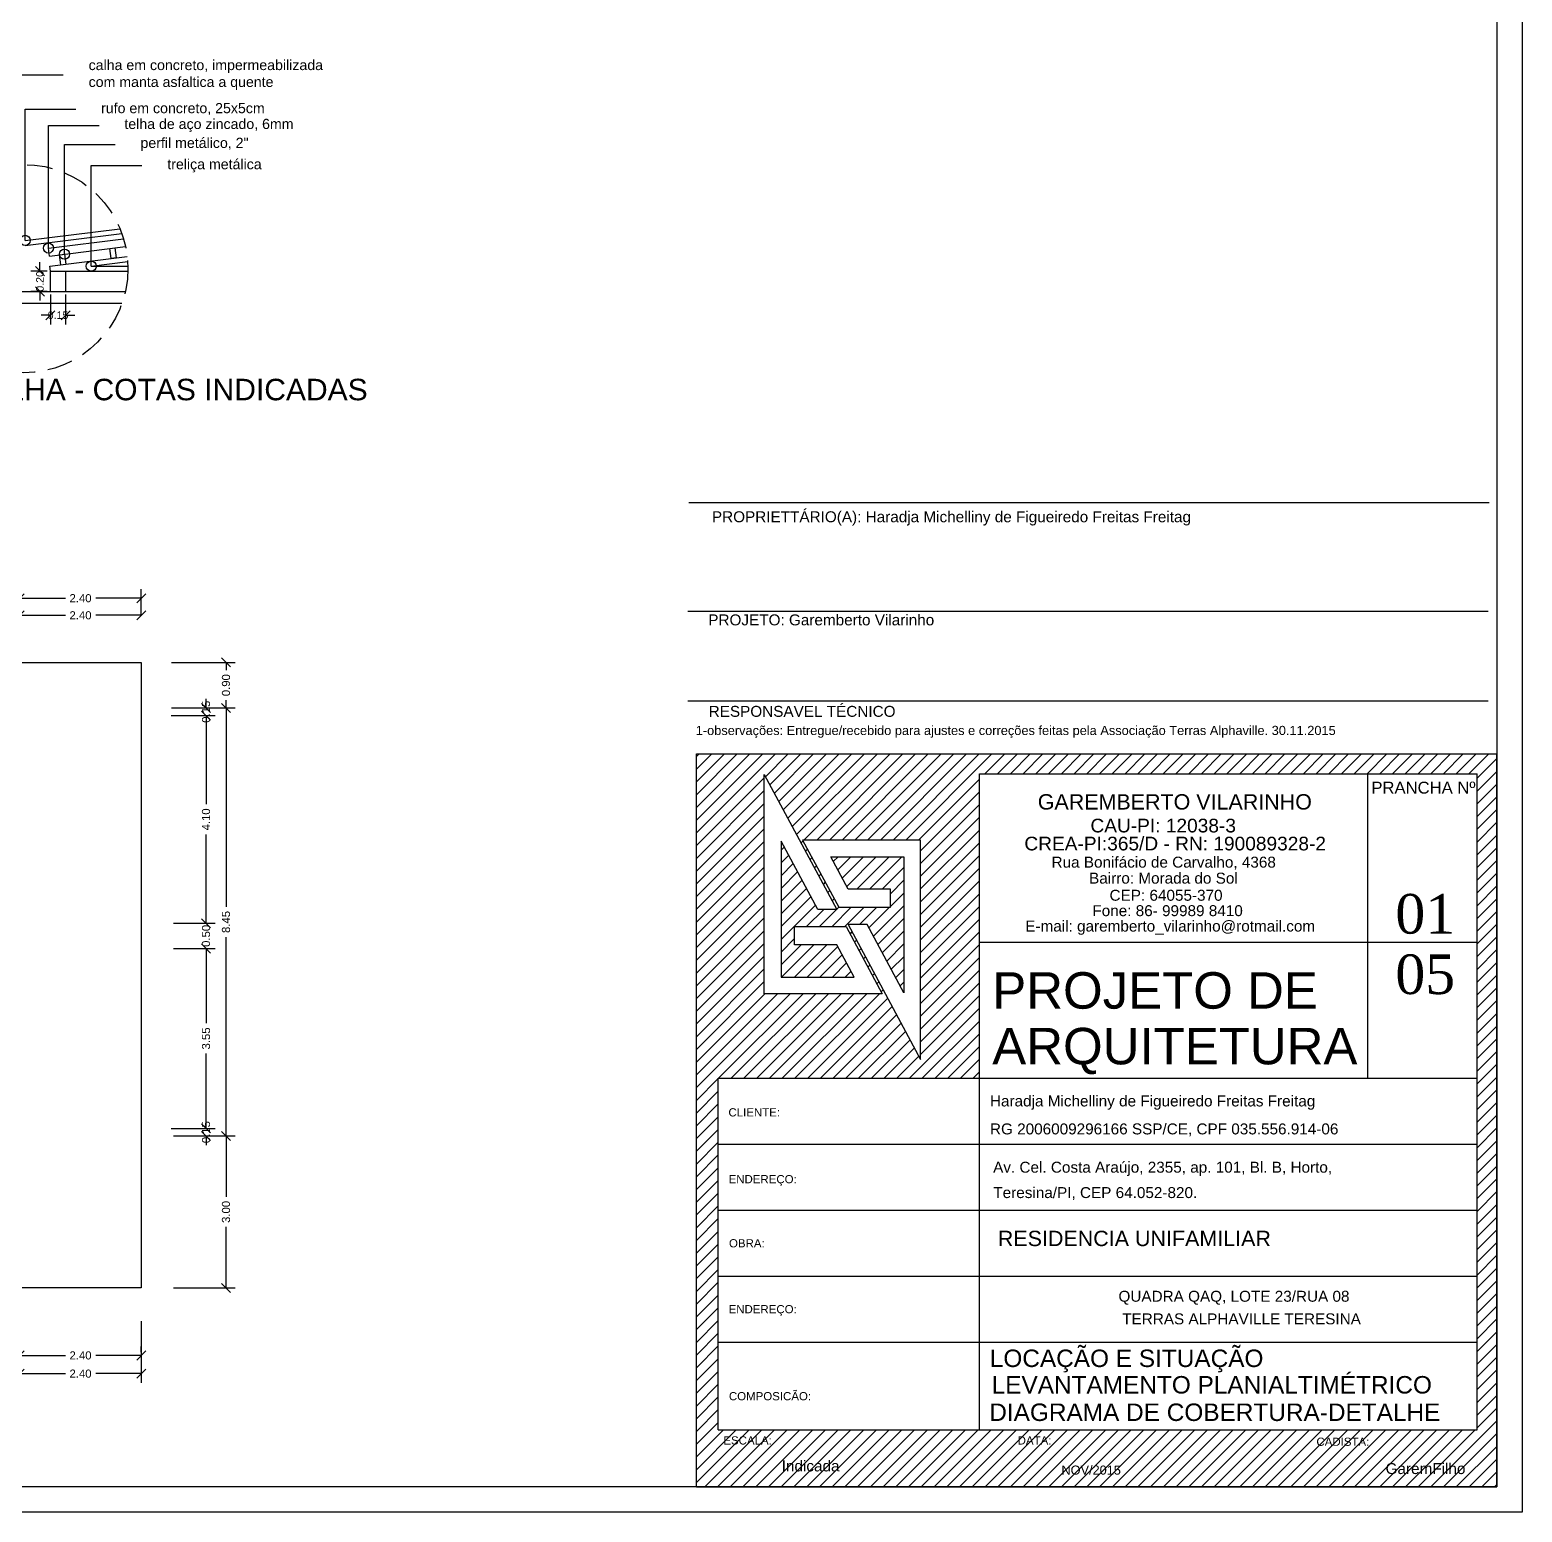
# Model space of a CAD drawing. Header units: millimetres. Extents: x 2182 to 2335, y 1488 to 1614.
# Drawn here: x 2250.69 to 2280.14, y 1552.14 to 1581.41 of the extents above; entities that cross this region are included whole.
import ezdxf
from ezdxf import colors
from ezdxf.entities.mleader import LeaderData, LeaderLine
from ezdxf.math import Vec2, Vec3

# ---------------------------------------------------------------- set-up
doc = ezdxf.new("R2010")
doc.units = ezdxf.units.MM
doc.linetypes.add('DASHED', pattern=[0.75, 0.5, -0.25])
for name, color, linetype in [('14-PRANCHA', 7, 'Continuous'), ('contraventamentos', 7, 'Continuous'), ('default', 7, 'Continuous'), ('FACHADA', 7, 'Continuous'), ('TEXTOS', 7, 'Continuous')]:
    doc.layers.add(name, color=color, linetype=linetype)
doc.styles.add('Anotativo', font='arial.ttf')
doc.styles.add('Arial', font='arial.ttf')
doc.styles.get("Standard").update_dxf_attribs({"font": 'arial.ttf'})
doc.styles.add('Swis721 Lt BT', font='swissl.ttf')
doc.styles.add('Times New Roman', font='times.ttf')
doc.dimstyles.new('1.100', dxfattribs={"dimtxt": 0.16, "dimasz": 0.18, "dimexe": 0.18, "dimexo": 0.0625, "dimgap": 0.09, "dimtad": 0, "dimzin": 0, "dimdsep": 46, "dimtxsty": 'Anotativo', "dimblk": 'ARCHTICK', "dimcen": 0.09, "dimclrd": 1, "dimclre": 7, "dimadec": 0, "dimazin": 0, "dimtfac": 1, "dimtix": 1, "dimtofl": 0, "dimtmove": 0, "dimatfit": 3, "dimfxl": 1, "dimtolj": 1, "dimtzin": 0, "dimarcsym": 0})
doc.dimstyles.new('1.50', dxfattribs={"dimtxt": 0.15, "dimasz": 0.18, "dimexe": 0.18, "dimexo": 0.0625, "dimgap": 0.09, "dimtad": 0, "dimlfac": 0.5, "dimzin": 0, "dimdsep": 46, "dimtxsty": 'Anotativo', "dimblk": 'ARCHTICK', "dimcen": 0.09, "dimclrd": 1, "dimclre": 7, "dimadec": 0, "dimazin": 0, "dimtfac": 1, "dimtix": 1, "dimtofl": 0, "dimtmove": 0, "dimatfit": 3, "dimfxl": 1, "dimtolj": 1, "dimtzin": 0, "dimarcsym": 0})

# ---------------------------------------------------------------- blocks, each defined once
blk = doc.blocks.new('_ArchTick')
at = {"layer": 'contraventamentos'}
blk.add_line((-0.5, -0.5), (0.5, 0.5), dxfattribs=at)
blk = doc.blocks.new('*D556')
at = {"color": 7, "linetype": 'Continuous', "lineweight": -2, "transparency": 16777216}
for p, q in [((2251.029, 1576.642), (2250.705, 1576.642)), ((2251.029, 1576.242), (2250.705, 1576.242))]:
    blk.add_line(p, q, dxfattribs=at)
at = {"color": 1, "linetype": 'Continuous', "lineweight": -2, "transparency": 16777216}
for p, q in [((2250.885, 1576.642), (2250.885, 1576.822)), ((2250.885, 1576.242), (2250.885, 1576.062))]:
    blk.add_line(p, q, dxfattribs=at)
at = {"layer": 'Defpoints', "color": 0, "linetype": 'Continuous', "transparency": 16777216}
for p in [(2250.885, 1576.642), (2251.092, 1576.642), (2251.092, 1576.242)]:
    blk.add_point(p, dxfattribs=at)
at = {"color": 1, "linetype": 'Continuous', "lineweight": -2, "transparency": 16777216, "xscale": 0.18, "yscale": 0.18, "zscale": 0.18}
for p, rotation in [((2250.885, 1576.642), 270), ((2250.885, 1576.242), 90)]:
    blk.add_blockref('_ArchTick', p, dxfattribs=dict(at, rotation=rotation))
at = {"color": 0, "linetype": 'Continuous', "transparency": 16777216, "insert": (2250.885, 1576.442), "char_height": 0.15, "attachment_point": 5, "rotation": 90, "style": 'Anotativo'}
blk.add_mtext('\\A1;0.20', dxfattribs=at)
blk = doc.blocks.new('*D557')
at = {"color": 7, "linetype": 'Continuous', "lineweight": -2, "transparency": 16777216}
for p, q in [((2251.092, 1576.18), (2251.092, 1575.593)), ((2251.392, 1576.18), (2251.392, 1575.593))]:
    blk.add_line(p, q, dxfattribs=at)
at = {"color": 1, "linetype": 'Continuous', "lineweight": -2, "transparency": 16777216}
for p, q in [((2251.092, 1575.773), (2250.912, 1575.773)), ((2251.392, 1575.773), (2251.572, 1575.773))]:
    blk.add_line(p, q, dxfattribs=at)
at = {"layer": 'Defpoints', "color": 0, "linetype": 'Continuous', "transparency": 16777216}
for p in [(2251.092, 1576.242), (2251.392, 1576.242), (2251.392, 1575.773)]:
    blk.add_point(p, dxfattribs=at)
at = {"color": 1, "linetype": 'Continuous', "lineweight": -2, "transparency": 16777216, "xscale": 0.18, "yscale": 0.18, "zscale": 0.18}
blk.add_blockref('_ArchTick', (2251.092, 1575.773), dxfattribs=at)
at = {"color": 1, "linetype": 'Continuous', "lineweight": -2, "transparency": 16777216, "xscale": 0.18, "yscale": 0.18, "zscale": 0.18, "rotation": 180}
blk.add_blockref('_ArchTick', (2251.392, 1575.773), dxfattribs=at)
at = {"color": 0, "linetype": 'Continuous', "transparency": 16777216, "insert": (2251.242, 1575.773), "char_height": 0.15, "attachment_point": 5, "style": 'Anotativo'}
blk.add_mtext('\\A1;0.15', dxfattribs=at)
blk = doc.blocks.new('_Origin')
at = {"color": 0, "linetype": 'ByBlock', "lineweight": -2}
blk.add_line((0, 0), (-1, 0), dxfattribs=at)
blk.add_circle((0, 0), 0.5, dxfattribs=at)
blk = doc.blocks.new('*D583')
at = {"color": 7, "linetype": 'Continuous', "lineweight": -2, "transparency": 16777216}
for p, q in [((2250.486, 1569.911), (2250.486, 1570.365)), ((2252.886, 1569.843), (2252.886, 1570.365))]:
    blk.add_line(p, q, dxfattribs=at)
at = {"color": 1, "linetype": 'Continuous', "lineweight": -2, "transparency": 16777216}
for p, q in [((2250.486, 1570.185), (2251.387, 1570.185)), ((2252.886, 1570.185), (2251.985, 1570.185))]:
    blk.add_line(p, q, dxfattribs=at)
at = {"layer": 'Defpoints', "color": 0, "linetype": 'Continuous', "transparency": 16777216}
for p in [(2252.886, 1570.185), (2250.486, 1569.848), (2252.886, 1569.78)]:
    blk.add_point(p, dxfattribs=at)
at = {"color": 1, "linetype": 'Continuous', "lineweight": -2, "transparency": 16777216, "xscale": 0.18, "yscale": 0.18, "zscale": 0.18, "rotation": 180}
blk.add_blockref('_ArchTick', (2250.486, 1570.185), dxfattribs=at)
at = {"color": 1, "linetype": 'Continuous', "lineweight": -2, "transparency": 16777216, "xscale": 0.18, "yscale": 0.18, "zscale": 0.18}
blk.add_blockref('_ArchTick', (2252.886, 1570.185), dxfattribs=at)
at = {"color": 0, "linetype": 'Continuous', "transparency": 16777216, "insert": (2251.686, 1570.185), "char_height": 0.16, "attachment_point": 5, "style": 'Anotativo'}
blk.add_mtext('\\A1;2.40', dxfattribs=at)
blk = doc.blocks.new('*D586')
at = {"color": 7, "linetype": 'Continuous', "lineweight": -2, "transparency": 16777216}
for p, q in [((2250.486, 1569.911), (2250.486, 1570.028)), ((2252.886, 1569.911), (2252.886, 1570.028))]:
    blk.add_line(p, q, dxfattribs=at)
at = {"color": 1, "linetype": 'Continuous', "lineweight": -2, "transparency": 16777216}
for p, q in [((2250.486, 1569.848), (2251.387, 1569.848)), ((2252.886, 1569.848), (2251.985, 1569.848))]:
    blk.add_line(p, q, dxfattribs=at)
at = {"layer": 'Defpoints', "color": 0, "linetype": 'Continuous', "transparency": 16777216}
for p in [(2250.486, 1569.848), (2252.886, 1569.848), (2252.886, 1569.848)]:
    blk.add_point(p, dxfattribs=at)
at = {"color": 1, "linetype": 'Continuous', "lineweight": -2, "transparency": 16777216, "xscale": 0.18, "yscale": 0.18, "zscale": 0.18, "rotation": 180}
blk.add_blockref('_ArchTick', (2250.486, 1569.848), dxfattribs=at)
at = {"color": 1, "linetype": 'Continuous', "lineweight": -2, "transparency": 16777216, "xscale": 0.18, "yscale": 0.18, "zscale": 0.18}
blk.add_blockref('_ArchTick', (2252.886, 1569.848), dxfattribs=at)
at = {"color": 0, "linetype": 'Continuous', "transparency": 16777216, "insert": (2251.686, 1569.848), "char_height": 0.16, "attachment_point": 5, "style": 'Anotativo'}
blk.add_mtext('\\A1;2.40', dxfattribs=at)
blk = doc.blocks.new('*D587')
at = {"color": 1, "linetype": 'Continuous', "lineweight": -2, "transparency": 16777216}
for p, q in [((2254.164, 1568.019), (2254.164, 1568.199)), ((2254.164, 1567.869), (2254.164, 1567.689))]:
    blk.add_line(p, q, dxfattribs=at)
at = {"color": 7, "linetype": 'Continuous', "lineweight": -2, "transparency": 16777216}
for p, q in [((2253.476, 1567.869), (2254.344, 1567.869)), ((2253.626, 1568.019), (2254.344, 1568.019))]:
    blk.add_line(p, q, dxfattribs=at)
at = {"layer": 'Defpoints', "color": 0, "linetype": 'Continuous', "transparency": 16777216}
for p in [(2253.413, 1567.869), (2253.563, 1568.019), (2254.164, 1567.869)]:
    blk.add_point(p, dxfattribs=at)
at = {"color": 1, "linetype": 'Continuous', "lineweight": -2, "transparency": 16777216, "xscale": 0.18, "yscale": 0.18, "zscale": 0.18}
for p, rotation in [((2254.164, 1568.019), 270), ((2254.164, 1567.869), 90)]:
    blk.add_blockref('_ArchTick', p, dxfattribs=dict(at, rotation=rotation))
at = {"color": 0, "linetype": 'Continuous', "transparency": 16777216, "insert": (2254.164, 1567.944), "char_height": 0.16, "attachment_point": 5, "rotation": 90, "style": 'Anotativo'}
blk.add_mtext('\\A1;0.15', dxfattribs=at)
blk = doc.blocks.new('*D588')
at = {"color": 7, "linetype": 'Continuous', "lineweight": -2, "transparency": 16777216}
for p, q in [((2253.476, 1567.869), (2254.344, 1567.869)), ((2253.524, 1563.769), (2254.344, 1563.769))]:
    blk.add_line(p, q, dxfattribs=at)
at = {"color": 1, "linetype": 'Continuous', "lineweight": -2, "transparency": 16777216}
for p, q in [((2254.164, 1567.869), (2254.164, 1566.12)), ((2254.164, 1563.769), (2254.164, 1565.518))]:
    blk.add_line(p, q, dxfattribs=at)
at = {"layer": 'Defpoints', "color": 0, "linetype": 'Continuous', "transparency": 16777216}
for p in [(2253.413, 1567.869), (2253.461, 1563.769), (2254.164, 1563.769)]:
    blk.add_point(p, dxfattribs=at)
at = {"color": 1, "linetype": 'Continuous', "lineweight": -2, "transparency": 16777216, "xscale": 0.18, "yscale": 0.18, "zscale": 0.18}
for p, rotation in [((2254.164, 1567.869), 90), ((2254.164, 1563.769), 270)]:
    blk.add_blockref('_ArchTick', p, dxfattribs=dict(at, rotation=rotation))
at = {"color": 0, "linetype": 'Continuous', "transparency": 16777216, "insert": (2254.164, 1565.819), "char_height": 0.16, "attachment_point": 5, "rotation": 90, "style": 'Anotativo'}
blk.add_mtext('\\A1;4.10', dxfattribs=at)
blk = doc.blocks.new('*D589')
at = {"color": 1, "linetype": 'Continuous', "lineweight": -2, "transparency": 16777216}
for p, q in [((2254.164, 1563.769), (2254.164, 1563.949)), ((2254.164, 1563.269), (2254.164, 1563.089))]:
    blk.add_line(p, q, dxfattribs=at)
at = {"color": 7, "linetype": 'Continuous', "lineweight": -2, "transparency": 16777216}
for p, q in [((2253.524, 1563.769), (2254.344, 1563.769)), ((2253.524, 1563.269), (2254.344, 1563.269))]:
    blk.add_line(p, q, dxfattribs=at)
at = {"layer": 'Defpoints', "color": 0, "linetype": 'Continuous', "transparency": 16777216}
for p in [(2253.461, 1563.769), (2253.461, 1563.269), (2254.164, 1563.269)]:
    blk.add_point(p, dxfattribs=at)
at = {"color": 1, "linetype": 'Continuous', "lineweight": -2, "transparency": 16777216, "xscale": 0.18, "yscale": 0.18, "zscale": 0.18}
for p, rotation in [((2254.164, 1563.769), 270), ((2254.164, 1563.269), 90)]:
    blk.add_blockref('_ArchTick', p, dxfattribs=dict(at, rotation=rotation))
at = {"color": 0, "linetype": 'Continuous', "transparency": 16777216, "insert": (2254.164, 1563.519), "char_height": 0.16, "attachment_point": 5, "rotation": 90, "style": 'Anotativo'}
blk.add_mtext('\\A1;0.50', dxfattribs=at)
blk = doc.blocks.new('*D590')
at = {"color": 7, "linetype": 'Continuous', "lineweight": -2, "transparency": 16777216}
for p, q in [((2253.524, 1563.269), (2254.344, 1563.269)), ((2253.538, 1559.719), (2254.344, 1559.719))]:
    blk.add_line(p, q, dxfattribs=at)
at = {"color": 1, "linetype": 'Continuous', "lineweight": -2, "transparency": 16777216}
for p, q in [((2254.164, 1563.269), (2254.164, 1561.793)), ((2254.164, 1559.719), (2254.164, 1561.196))]:
    blk.add_line(p, q, dxfattribs=at)
at = {"layer": 'Defpoints', "color": 0, "linetype": 'Continuous', "transparency": 16777216}
for p in [(2253.461, 1563.269), (2253.476, 1559.719), (2254.164, 1559.719)]:
    blk.add_point(p, dxfattribs=at)
at = {"color": 1, "linetype": 'Continuous', "lineweight": -2, "transparency": 16777216, "xscale": 0.18, "yscale": 0.18, "zscale": 0.18}
for p, rotation in [((2254.164, 1563.269), 90), ((2254.164, 1559.719), 270)]:
    blk.add_blockref('_ArchTick', p, dxfattribs=dict(at, rotation=rotation))
at = {"color": 0, "linetype": 'Continuous', "transparency": 16777216, "insert": (2254.164, 1561.494), "char_height": 0.16, "attachment_point": 5, "rotation": 90, "style": 'Anotativo'}
blk.add_mtext('\\A1;3.55', dxfattribs=at)
blk = doc.blocks.new('*D591')
at = {"color": 1, "linetype": 'Continuous', "lineweight": -2, "transparency": 16777216}
for p, q in [((2254.164, 1559.719), (2254.164, 1559.899)), ((2254.164, 1559.569), (2254.164, 1559.389))]:
    blk.add_line(p, q, dxfattribs=at)
at = {"color": 7, "linetype": 'Continuous', "lineweight": -2, "transparency": 16777216}
for p, q in [((2253.476, 1559.719), (2254.344, 1559.719)), ((2253.626, 1559.569), (2254.344, 1559.569))]:
    blk.add_line(p, q, dxfattribs=at)
at = {"layer": 'Defpoints', "color": 0, "linetype": 'Continuous', "transparency": 16777216}
for p in [(2253.413, 1559.719), (2253.563, 1559.569), (2254.164, 1559.569)]:
    blk.add_point(p, dxfattribs=at)
at = {"color": 1, "linetype": 'Continuous', "lineweight": -2, "transparency": 16777216, "xscale": 0.18, "yscale": 0.18, "zscale": 0.18}
for p, rotation in [((2254.164, 1559.719), 270), ((2254.164, 1559.569), 90)]:
    blk.add_blockref('_ArchTick', p, dxfattribs=dict(at, rotation=rotation))
at = {"color": 0, "linetype": 'Continuous', "transparency": 16777216, "insert": (2254.164, 1559.644), "char_height": 0.16, "attachment_point": 5, "rotation": 90, "style": 'Anotativo'}
blk.add_mtext('\\A1;0.15', dxfattribs=at)
blk = doc.blocks.new('*D592')
at = {"color": 7, "linetype": 'Continuous', "lineweight": -2, "transparency": 16777216}
for p, q in [((2253.48, 1568.919), (2254.738, 1568.919)), ((2253.48, 1568.019), (2254.738, 1568.019))]:
    blk.add_line(p, q, dxfattribs=at)
at = {"color": 1, "linetype": 'Continuous', "lineweight": -2, "transparency": 16777216}
for p, q in [((2254.558, 1568.919), (2254.558, 1568.767)), ((2254.558, 1568.019), (2254.558, 1568.172))]:
    blk.add_line(p, q, dxfattribs=at)
at = {"layer": 'Defpoints', "color": 0, "linetype": 'Continuous', "transparency": 16777216}
for p in [(2253.418, 1568.919), (2253.418, 1568.019), (2254.558, 1568.019)]:
    blk.add_point(p, dxfattribs=at)
at = {"color": 1, "linetype": 'Continuous', "lineweight": -2, "transparency": 16777216, "xscale": 0.18, "yscale": 0.18, "zscale": 0.18}
for p, rotation in [((2254.558, 1568.919), 90), ((2254.558, 1568.019), 270)]:
    blk.add_blockref('_ArchTick', p, dxfattribs=dict(at, rotation=rotation))
at = {"color": 0, "linetype": 'Continuous', "transparency": 16777216, "insert": (2254.558, 1568.469), "char_height": 0.16, "attachment_point": 5, "rotation": 90, "style": 'Anotativo'}
blk.add_mtext('\\A1;0.90', dxfattribs=at)
blk = doc.blocks.new('*D593')
at = {"color": 7, "linetype": 'Continuous', "lineweight": -2, "transparency": 16777216}
for p, q in [((2253.48, 1568.019), (2254.738, 1568.019)), ((2253.524, 1559.569), (2254.738, 1559.569))]:
    blk.add_line(p, q, dxfattribs=at)
at = {"color": 1, "linetype": 'Continuous', "lineweight": -2, "transparency": 16777216}
for p, q in [((2254.558, 1568.019), (2254.558, 1564.093)), ((2254.558, 1559.569), (2254.558, 1563.496))]:
    blk.add_line(p, q, dxfattribs=at)
at = {"layer": 'Defpoints', "color": 0, "linetype": 'Continuous', "transparency": 16777216}
for p in [(2253.418, 1568.019), (2253.461, 1559.569), (2254.558, 1559.569)]:
    blk.add_point(p, dxfattribs=at)
at = {"color": 1, "linetype": 'Continuous', "lineweight": -2, "transparency": 16777216, "xscale": 0.18, "yscale": 0.18, "zscale": 0.18}
for p, rotation in [((2254.558, 1568.019), 90), ((2254.558, 1559.569), 270)]:
    blk.add_blockref('_ArchTick', p, dxfattribs=dict(at, rotation=rotation))
at = {"color": 0, "linetype": 'Continuous', "transparency": 16777216, "insert": (2254.558, 1563.794), "char_height": 0.16, "attachment_point": 5, "rotation": 90, "style": 'Anotativo'}
blk.add_mtext('\\A1;8.45', dxfattribs=at)
blk = doc.blocks.new('*D594')
at = {"color": 7, "linetype": 'Continuous', "lineweight": -2, "transparency": 16777216}
for p, q in [((2253.524, 1559.569), (2254.738, 1559.569)), ((2253.524, 1556.569), (2254.738, 1556.569))]:
    blk.add_line(p, q, dxfattribs=at)
at = {"color": 1, "linetype": 'Continuous', "lineweight": -2, "transparency": 16777216}
for p, q in [((2254.558, 1559.569), (2254.558, 1558.367)), ((2254.558, 1556.569), (2254.558, 1557.772))]:
    blk.add_line(p, q, dxfattribs=at)
at = {"layer": 'Defpoints', "color": 0, "linetype": 'Continuous', "transparency": 16777216}
for p in [(2253.461, 1559.569), (2253.461, 1556.569), (2254.558, 1556.569)]:
    blk.add_point(p, dxfattribs=at)
at = {"color": 1, "linetype": 'Continuous', "lineweight": -2, "transparency": 16777216, "xscale": 0.18, "yscale": 0.18, "zscale": 0.18}
for p, rotation in [((2254.558, 1559.569), 90), ((2254.558, 1556.569), 270)]:
    blk.add_blockref('_ArchTick', p, dxfattribs=dict(at, rotation=rotation))
at = {"color": 0, "linetype": 'Continuous', "transparency": 16777216, "insert": (2254.558, 1558.069), "char_height": 0.16, "attachment_point": 5, "rotation": 90, "style": 'Anotativo'}
blk.add_mtext('\\A1;3.00', dxfattribs=at)
blk = doc.blocks.new('*D601')
at = {"color": 7, "linetype": 'Continuous', "lineweight": -2, "transparency": 16777216}
for p, q in [((2250.486, 1555.298), (2250.486, 1555.415)), ((2252.886, 1555.298), (2252.886, 1555.415))]:
    blk.add_line(p, q, dxfattribs=at)
at = {"color": 1, "linetype": 'Continuous', "lineweight": -2, "transparency": 16777216}
for p, q in [((2250.486, 1555.235), (2251.387, 1555.235)), ((2252.886, 1555.235), (2251.985, 1555.235))]:
    blk.add_line(p, q, dxfattribs=at)
at = {"layer": 'Defpoints', "color": 0, "linetype": 'Continuous', "transparency": 16777216}
for p in [(2250.486, 1555.235), (2252.886, 1555.235), (2252.886, 1555.235)]:
    blk.add_point(p, dxfattribs=at)
at = {"color": 1, "linetype": 'Continuous', "lineweight": -2, "transparency": 16777216, "xscale": 0.18, "yscale": 0.18, "zscale": 0.18, "rotation": 180}
blk.add_blockref('_ArchTick', (2250.486, 1555.235), dxfattribs=at)
at = {"color": 1, "linetype": 'Continuous', "lineweight": -2, "transparency": 16777216, "xscale": 0.18, "yscale": 0.18, "zscale": 0.18}
blk.add_blockref('_ArchTick', (2252.886, 1555.235), dxfattribs=at)
at = {"color": 0, "linetype": 'Continuous', "transparency": 16777216, "insert": (2251.686, 1555.235), "char_height": 0.16, "attachment_point": 5, "style": 'Anotativo'}
blk.add_mtext('\\A1;2.40', dxfattribs=at)
blk = doc.blocks.new('*D604')
at = {"color": 7, "linetype": 'Continuous', "lineweight": -2, "transparency": 16777216}
for p, q in [((2252.886, 1555.914), (2252.886, 1554.696)), ((2250.486, 1555.33), (2250.486, 1554.696))]:
    blk.add_line(p, q, dxfattribs=at)
at = {"color": 1, "linetype": 'Continuous', "lineweight": -2, "transparency": 16777216}
for p, q in [((2250.486, 1554.876), (2251.387, 1554.876)), ((2252.886, 1554.876), (2251.985, 1554.876))]:
    blk.add_line(p, q, dxfattribs=at)
at = {"layer": 'Defpoints', "color": 0, "linetype": 'Continuous', "transparency": 16777216}
for p in [(2252.886, 1555.977), (2250.486, 1555.393), (2252.886, 1554.876)]:
    blk.add_point(p, dxfattribs=at)
at = {"color": 1, "linetype": 'Continuous', "lineweight": -2, "transparency": 16777216, "xscale": 0.18, "yscale": 0.18, "zscale": 0.18, "rotation": 180}
blk.add_blockref('_ArchTick', (2250.486, 1554.876), dxfattribs=at)
at = {"color": 1, "linetype": 'Continuous', "lineweight": -2, "transparency": 16777216, "xscale": 0.18, "yscale": 0.18, "zscale": 0.18}
blk.add_blockref('_ArchTick', (2252.886, 1554.876), dxfattribs=at)
at = {"color": 0, "linetype": 'Continuous', "transparency": 16777216, "insert": (2251.686, 1554.876), "char_height": 0.16, "attachment_point": 5, "style": 'Anotativo'}
blk.add_mtext('\\A1;2.40', dxfattribs=at)

msp = doc.modelspace()

# ---------------------------------------------------------------- hatches: boundary and pattern name
at = {"linetype": 'Continuous'}
h = msp.add_hatch(dxfattribs=at)
h.set_pattern_fill('ANSI31', color=251, scale=0.056)
h.set_pattern_definition([(45, (596.76776, 368.42982), (-0.125723586, 0.125723586), [])])
h.paths.add_polyline_path([(2279.644, 1567.111), (2263.845, 1567.111), (2263.845, 1552.641), (2279.644, 1552.641)])
h.paths.add_polyline_path([(2265.183, 1566.706), (2266.616, 1564.042), (2266.239, 1564.042), (2265.515, 1565.39), (2265.515, 1562.707), (2266.958, 1562.707), (2266.615, 1563.345), (2265.781, 1563.345), (2265.781, 1563.703), (2266.798, 1563.703), (2267.513, 1562.375), (2265.183, 1562.375)], flags=16)
h.paths.add_polyline_path([(2265.941, 1565.411), (2268.27, 1565.411), (2268.27, 1561.08), (2266.838, 1563.744), (2267.214, 1563.744), (2267.938, 1562.397), (2267.938, 1565.079), (2266.496, 1565.079), (2266.839, 1564.441), (2267.672, 1564.441), (2267.672, 1564.083), (2266.655, 1564.083)], flags=16)
h.paths.add_polyline_path([(2269.434, 1566.72), (2279.255, 1566.72), (2279.255, 1560.707), (2279.255, 1553.766), (2264.276, 1553.766), (2264.276, 1560.707), (2269.434, 1560.707)], flags=16)
h.paths.add_polyline_path([(2269.505, 1554.778), (2275.167, 1554.778), (2275.167, 1555.557), (2269.505, 1555.557)], flags=8)
h.paths.add_polyline_path([(2272.245, 1555.788), (2275.19, 1555.788), (2275.19, 1556.129), (2272.245, 1556.129)], flags=8)
h.paths.add_polyline_path([(2272.258, 1556.178), (2275.604, 1556.178), (2275.604, 1556.573), (2272.258, 1556.573)], flags=8)
h.paths.add_polyline_path([(2269.56, 1560.034), (2276.092, 1560.034), (2276.092, 1560.479), (2269.56, 1560.479)], flags=8)
h.paths.add_polyline_path([(2269.644, 1558.222), (2273.777, 1558.222), (2273.777, 1558.667), (2269.644, 1558.667)], flags=8)
h.paths.add_polyline_path([(2271.538, 1564.488), (2274.501, 1564.488), (2274.501, 1564.829), (2271.538, 1564.829)], flags=8)
h.paths.add_polyline_path([(2269.495, 1553.713), (2278.981, 1553.713), (2278.981, 1554.491), (2269.495, 1554.491)], flags=24)
h.paths.add_polyline_path([(2271.942, 1564.15), (2274.172, 1564.15), (2274.172, 1564.491), (2271.942, 1564.491)], flags=8)
h.paths.add_polyline_path([(2269.646, 1558.722), (2276.447, 1558.722), (2276.447, 1559.167), (2269.646, 1559.167)], flags=8)
h.paths.add_polyline_path([(2270.787, 1564.758), (2275.175, 1564.758), (2275.175, 1565.161), (2270.787, 1565.161)], flags=8)
h.paths.add_polyline_path([(2269.562, 1559.478), (2276.548, 1559.478), (2276.548, 1559.923), (2269.562, 1559.923)], flags=8)
h.paths.add_polyline_path([(2271.604, 1563.848), (2274.558, 1563.848), (2274.558, 1564.181), (2271.604, 1564.181)], flags=8)
h.paths.add_polyline_path([(2264.435, 1554.298), (2266.157, 1554.298), (2266.157, 1554.598), (2264.435, 1554.598)], flags=8)
h.paths.add_polyline_path([(2269.563, 1554.369), (2278.34, 1554.369), (2278.34, 1555.025), (2269.563, 1555.025)], flags=8)
h.paths.add_polyline_path([(2264.445, 1557.325), (2265.233, 1557.325), (2265.233, 1557.576), (2264.445, 1557.576)], flags=8)
h.paths.add_polyline_path([(2277.442, 1562.159), (2278.994, 1562.159), (2278.994, 1563.349), (2277.442, 1563.349)], flags=8)
h.paths.add_polyline_path([(2265.473, 1552.887), (2266.724, 1552.887), (2266.724, 1553.216), (2265.473, 1553.216)], flags=24)
h.paths.add_polyline_path([(2264.434, 1559.91), (2265.536, 1559.91), (2265.536, 1560.161), (2264.434, 1560.161)], flags=8)
h.paths.add_polyline_path([(2271.003, 1552.832), (2272.368, 1552.832), (2272.368, 1553.112), (2271.003, 1553.112)], flags=24)
h.paths.add_polyline_path([(2269.673, 1556.919), (2277.725, 1556.919), (2277.725, 1557.642), (2269.673, 1557.642)], flags=8)
h.paths.add_polyline_path([(2264.334, 1553.432), (2265.374, 1553.432), (2265.374, 1553.683), (2264.334, 1553.683)], flags=24)
h.paths.add_polyline_path([(2276.041, 1553.406), (2277.169, 1553.406), (2277.169, 1553.658), (2276.041, 1553.658)], flags=24)
h.paths.add_polyline_path([(2277.392, 1552.835), (2279.08, 1552.835), (2279.08, 1553.17), (2277.392, 1553.17)], flags=24)
h.paths.add_polyline_path([(2277.106, 1566.263), (2279.284, 1566.263), (2279.284, 1566.628), (2277.106, 1566.628)], flags=24)
h.paths.add_polyline_path([(2269.486, 1560.73), (2277.092, 1560.73), (2277.092, 1561.913), (2269.486, 1561.913)], flags=8)
h.paths.add_polyline_path([(2271.551, 1565.483), (2274.415, 1565.483), (2274.415, 1565.91), (2271.551, 1565.91)], flags=8)
h.paths.add_polyline_path([(2269.498, 1561.883), (2276.298, 1561.883), (2276.298, 1563.001), (2269.498, 1563.001)], flags=8)
h.paths.add_polyline_path([(2270.264, 1563.462), (2275.949, 1563.462), (2275.949, 1563.892), (2270.264, 1563.892)], flags=8)
h.paths.add_polyline_path([(2270.241, 1565.099), (2276.034, 1565.099), (2276.034, 1565.561), (2270.241, 1565.561)], flags=8)
h.paths.add_polyline_path([(2270.503, 1565.93), (2276.072, 1565.93), (2276.072, 1566.401), (2270.503, 1566.401)], flags=8)
h.paths.add_polyline_path([(2264.426, 1555.968), (2265.878, 1555.968), (2265.878, 1556.286), (2264.426, 1556.286)], flags=8)
h.paths.add_polyline_path([(2264.426, 1558.535), (2265.878, 1558.535), (2265.878, 1558.852), (2264.426, 1558.852)], flags=8)
h.paths.add_polyline_path([(2277.442, 1563.352), (2278.994, 1563.352), (2278.994, 1564.543), (2277.442, 1564.543)], flags=8)
h.paths.add_polyline_path([(2270.145, 1553.436), (2270.892, 1553.436), (2270.892, 1553.679), (2270.145, 1553.679)], flags=24)

# ---------------------------------------------------------------- linework, layer by layer
at = {"color": 1, "linetype": 'Continuous'}
for p, q in [((2250.592, 1577.251), (2252.464, 1577.482)), ((2250.592, 1577.151), (2252.501, 1577.386)), ((2251.08, 1576.741), (2252.608, 1576.931)), ((2251.092, 1576.642), (2251.08, 1576.741)), ((2251.899, 1576.742), (2252.617, 1576.831))]:
    msp.add_line(p, q, dxfattribs=at)
at = {"color": 4, "linetype": 'Continuous'}
for p, q in [((2251.052, 1577.1), (2252.535, 1577.283)), ((2251.072, 1576.941), (2251.052, 1577.1)), ((2251.072, 1576.941), (2252.575, 1577.127)), ((2251.092, 1576.242), (2251.092, 1576.642)), ((2251.092, 1576.642), (2251.392, 1576.642)), ((2251.392, 1576.642), (2251.392, 1576.242)), ((2250.092, 1576.242), (2251.092, 1576.242))]:
    msp.add_line(p, q, dxfattribs=at)
at = {"color": 3, "linetype": 'Continuous'}
for p, q in [((2251.271, 1576.965), (2251.37, 1576.978)), ((2251.271, 1576.965), (2251.37, 1576.978)), ((2251.295, 1576.768), (2251.271, 1576.965)), ((2251.37, 1576.978), (2251.394, 1576.78)), ((2251.37, 1576.978), (2251.394, 1576.78)), ((2252.263, 1577.088), (2252.362, 1577.101)), ((2252.288, 1576.891), (2252.263, 1577.088)), ((2252.387, 1576.903), (2252.288, 1576.891)), ((2252.362, 1577.101), (2252.387, 1576.903))]:
    msp.add_line(p, q, dxfattribs=at)
at = {"color": 7, "linetype": 'Continuous'}
for p, q in [((2227.886, 1568.919), (2252.886, 1568.919)), ((2252.886, 1568.919), (2252.886, 1556.569)), ((2252.886, 1556.569), (2227.886, 1556.569))]:
    msp.add_line(p, q, dxfattribs=at)
at = {"color": 6, "linetype": 'Continuous'}
for points in [[(2197.344, 1610.541), (2280.144, 1610.541), (2280.144, 1552.141), (2197.344, 1552.141)], [(2197.844, 1610.041), (2279.644, 1610.041), (2279.644, 1552.641), (2197.844, 1552.641)]]:
    msp.add_lwpolyline(points, close=True, dxfattribs=at)
at = {"color": 1, "linetype": 'ByBlock'}
for points in [[(2251.392, 1576.642), (2252.621, 1576.642)], [(2251.899, 1576.742), (2252.621, 1576.742)]]:
    msp.add_lwpolyline(points, dxfattribs=at)
at = {"color": 4, "linetype": 'ByBlock'}
for points in [[(2248.562, 1576.242), (2252.572, 1576.242)], [(2250.092, 1576.242), (2251.092, 1576.242)], [(2251.392, 1576.242), (2252.572, 1576.242)], [(2252.502, 1576.002), (2248.631, 1576.002)]]:
    msp.add_lwpolyline(points, dxfattribs=at)
at = {"color": 7, "linetype": 'DASHED'}
msp.add_circle((2250.567, 1576.693), 2.055, dxfattribs=at)
at = {"layer": 'default', "color": 1}
for p, q in [((2263.692, 1572.075), (2279.491, 1572.075)), ((2263.673, 1569.93), (2279.471, 1569.93)), ((2263.673, 1568.163), (2279.471, 1568.163)), ((2263.845, 1552.641), (2263.845, 1567.111)), ((2263.845, 1567.111), (2279.644, 1567.111)), ((2279.644, 1552.641), (2279.644, 1567.111)), ((2268.27, 1565.411), (2265.941, 1565.411)), ((2265.941, 1565.411), (2266.655, 1564.083)), ((2268.27, 1561.08), (2268.27, 1565.411)), ((2266.839, 1564.441), (2266.496, 1565.079)), ((2266.496, 1565.079), (2267.938, 1565.079)), ((2267.938, 1565.079), (2267.938, 1562.397)), ((2267.672, 1564.441), (2266.839, 1564.441)), ((2267.672, 1564.083), (2267.672, 1564.441)), ((2266.655, 1564.083), (2267.672, 1564.083)), ((2267.214, 1563.744), (2266.838, 1563.744)), ((2266.838, 1563.744), (2268.27, 1561.08)), ((2267.938, 1562.397), (2267.214, 1563.744)), ((2263.845, 1552.641), (2279.644, 1552.641))]:
    msp.add_line(p, q, dxfattribs=at)
at = {"layer": 'default', "color": 6}
for p, q in [((2265.183, 1566.706), (2266.616, 1564.042)), ((2265.183, 1562.375), (2265.183, 1566.706)), ((2265.515, 1565.39), (2265.515, 1562.707)), ((2266.239, 1564.042), (2265.515, 1565.39)), ((2266.616, 1564.042), (2266.239, 1564.042)), ((2265.781, 1563.703), (2266.798, 1563.703)), ((2265.781, 1563.345), (2265.781, 1563.703)), ((2266.798, 1563.703), (2267.513, 1562.375)), ((2266.615, 1563.345), (2265.781, 1563.345)), ((2266.958, 1562.707), (2266.615, 1563.345)), ((2265.515, 1562.707), (2266.958, 1562.707)), ((2267.513, 1562.375), (2265.183, 1562.375))]:
    msp.add_line(p, q, dxfattribs=at)
at = {"layer": 'default'}
for p, q in [((2269.434, 1566.72), (2279.255, 1566.72)), ((2269.434, 1553.766), (2269.434, 1566.72)), ((2277.098, 1560.707), (2277.098, 1566.72)), ((2279.255, 1560.707), (2279.255, 1566.72)), ((2269.434, 1563.398), (2279.255, 1563.398)), ((2264.276, 1553.766), (2264.276, 1560.707)), ((2264.276, 1560.707), (2279.255, 1560.707)), ((2279.255, 1553.766), (2279.255, 1560.707)), ((2264.276, 1559.405), (2279.255, 1559.405)), ((2264.276, 1558.104), (2279.255, 1558.104)), ((2264.276, 1556.802), (2279.255, 1556.802)), ((2264.276, 1555.5), (2279.255, 1555.5)), ((2264.276, 1553.766), (2279.255, 1553.766))]:
    msp.add_line(p, q, dxfattribs=at)

# ---------------------------------------------------------------- texts
at = {"color": 3, "linetype": 'Continuous', "char_height": 0.216, "attachment_point": 1}
for s, insert, width in [('PROPRIETTÁRIO(A): Haradja Michelliny de Figueiredo Freitas Freitag', (2264.15, 1571.902), 9.76333), ('PROJETO: Garemberto Vilarinho', (2264.078, 1569.866), 6.69803), ('RESPONSAVEL TÉCNICO', (2264.086, 1568.06), 6.69803), ('Haradja Michelliny de Figueiredo Freitas Freitag', (2269.638, 1560.368), 6.69803), ('RG 2006009296166 SSP/CE, CPF 035.556.914-06', (2269.639, 1559.816), 7.18241), ('Av. Cel. Costa Araújo, 2355, ap. 101, Bl. B, Horto,', (2269.701, 1559.06), 11.26775), ('Teresina/PI, CEP 64.052-820.', (2269.705, 1558.559), 11.26775)]:
    msp.add_mtext(s, dxfattribs=dict(at, insert=insert, width=width))
at = {"layer": '14-PRANCHA', "color": 3, "style": 'Arial'}
for s, height, p in [('1-observações: Entregue/recebido para ajustes e correções feitas pela Associação Terras Alphaville. 30.11.2015', 0.180784, (2263.83, 1567.485)), ('LOCAÇÃO E SITUAÇÃO', 0.34453, (2269.635, 1555.007)), ('LEVANTAMENTO PLANIALTIMÉTRICO', 0.34453, (2269.672, 1554.484)), ('DIAGRAMA DE COBERTURA-DETALHE', 0.34453, (2269.625, 1553.942)), ('Indicada', 0.216, (2265.528, 1552.946)), ('NOV/2015', 0.18, (2271.049, 1552.882)), ('GaremFilho', 0.216, (2277.448, 1552.894))]:
    msp.add_text(s, height=height, dxfattribs=at).set_placement(p)
at = {"layer": '14-PRANCHA', "color": 2, "style": 'Arial'}
for s, height, p in [('PRANCHA Nº', 0.2353, (2277.167, 1566.328)), ('CLIENTE:', 0.162, (2264.476, 1559.954)), ('ENDEREÇO:', 0.162, (2264.479, 1558.635)), ('OBRA:', 0.162, (2264.487, 1557.369)), ('ENDEREÇO:', 0.162, (2264.479, 1556.068)), ('COMPOSICÃO:', 0.162, (2264.485, 1554.35)), ('ESCALA:', 0.162, (2264.376, 1553.477)), ('DATA:', 0.162, (2270.185, 1553.477)), ('CADISTA:', 0.162, (2276.083, 1553.451))]:
    msp.add_text(s, height=height, dxfattribs=at).set_placement(p)
at = {"layer": 'FACHADA', "color": 5, "style": 'Arial'}
for s, p in [('PROJETO DE', (2269.684, 1562.082)), ('ARQUITETURA', (2269.684, 1560.983))]:
    msp.add_text(s, height=0.72, dxfattribs=at).set_placement(p)
at = {"layer": 'TEXTOS', "color": 3}
for s, height, style, p in [('DETALHE DA CALHA - COTAS INDICADAS', 0.4242, 'Swis721 Lt BT', (2245.535, 1574.094)), ('GAREMBERTO VILARINHO', 0.30312, 'Arial', (2270.582, 1566.014)), ('01', 0.7817, 'Times New Roman', (2277.641, 1563.564)), ('05', 0.7817, 'Times New Roman', (2277.641, 1562.371)), ('RESIDENCIA UNIFAMILIAR', 0.3033, 'Swis721 Lt BT', (2269.794, 1557.394))]:
    msp.add_text(s, height=height, dxfattribs=dict(at, style=style)).set_placement(p)
at = {"layer": 'TEXTOS', "color": 2, "style": 'Swis721 Lt BT'}
for s, height, p in [('CAU-PI: 12038-3', 0.27, (2271.622, 1565.562)), ('CREA-PI:365/D - RN: 190089328-2', 0.27, (2270.318, 1565.207)), ('Rua Bonifácio de Carvalho, 4368', 0.216, (2270.854, 1564.867)), ('Bairro: Morada do Sol', 0.216, (2271.595, 1564.551)), ('CEP: 64055-370', 0.216, (2271.999, 1564.213))]:
    msp.add_text(s, height=height, dxfattribs=at).set_placement(p)
at = {"layer": 'TEXTOS', "color": 4, "style": 'Swis721 Lt BT'}
for s, p in [('Fone: 86- 99989 8410', (2271.66, 1563.909)), ('E-mail: garemberto_vilarinho@rotmail.com', (2270.335, 1563.605)), ('QUADRA QAQ, LOTE 23/RUA 08', (2272.175, 1556.296)), ('TERRAS ALPHAVILLE TERESINA', (2272.249, 1555.85))]:
    msp.add_text(s, height=0.216, dxfattribs=at).set_placement(p)

# ---------------------------------------------------------------- dimensions: what is measured, and where the dimension line sits
at = {"color": 1, "linetype": 'Continuous'}
dim = msp.add_linear_dim(base=(2250.885, 1576.642), p1=(2251.092, 1576.242), p2=(2251.092, 1576.642), angle=90, dimstyle='1.50', dxfattribs=at)
dim.commit()
dim.dimension.update_dxf_attribs({"geometry": '*D556', "text_midpoint": (2250.885, 1576.442)})
dim = msp.add_linear_dim(base=(2251.392, 1575.773), p1=(2251.092, 1576.242), p2=(2251.392, 1576.242), dimstyle='1.50', dxfattribs=at)
dim.commit()
dim.dimension.update_dxf_attribs({"geometry": '*D557', "text_midpoint": (2251.242, 1575.773)})
at = {"color": 7, "linetype": 'Continuous'}
for base, p1, p2, picture, middle in [((2252.886, 1570.185), (2250.486, 1569.848), (2252.886, 1569.78), '*D583', (2251.686, 1570.185)), ((2252.886, 1569.848), (2250.486, 1569.848), (2252.886, 1569.848), '*D586', (2251.686, 1569.848)), ((2252.886, 1554.876), (2250.486, 1555.393), (2252.886, 1555.977), '*D604', (2251.686, 1554.876)), ((2252.886, 1555.235), (2250.486, 1555.235), (2252.886, 1555.235), '*D601', (2251.686, 1555.235))]:
    dim = msp.add_linear_dim(base=base, p1=p1, p2=p2, dimstyle='1.100', override={"dimtmove": 1}, dxfattribs=at)
    dim.commit()
    dim.dimension.update_dxf_attribs({"geometry": picture, "text_midpoint": middle})
for base, p1, p2, picture, middle in [((2254.558, 1568.019), (2253.418, 1568.919), (2253.418, 1568.019), '*D592', (2254.558, 1568.469)), ((2254.164, 1567.869), (2253.563, 1568.019), (2253.413, 1567.869), '*D587', (2254.164, 1567.944))]:
    dim = msp.add_linear_dim(base=base, p1=p1, p2=p2, angle=90, dimstyle='1.100', dxfattribs=at)
    dim.commit()
    dim.dimension.update_dxf_attribs({"geometry": picture, "text_midpoint": middle})
for base, p1, p2, picture, middle in [((2254.558, 1559.569), (2253.418, 1568.019), (2253.461, 1559.569), '*D593', (2254.558, 1563.794)), ((2254.164, 1563.769), (2253.413, 1567.869), (2253.461, 1563.769), '*D588', (2254.164, 1565.819)), ((2254.164, 1563.269), (2253.461, 1563.769), (2253.461, 1563.269), '*D589', (2254.164, 1563.519)), ((2254.164, 1559.719), (2253.461, 1563.269), (2253.476, 1559.719), '*D590', (2254.164, 1561.494)), ((2254.164, 1559.569), (2253.413, 1559.719), (2253.563, 1559.569), '*D591', (2254.164, 1559.644)), ((2254.558, 1556.569), (2253.461, 1559.569), (2253.461, 1556.569), '*D594', (2254.558, 1558.069))]:
    dim = msp.add_linear_dim(base=base, p1=p1, p2=p2, angle=90, dimstyle='1.100', override={"dimtmove": 1}, dxfattribs=at)
    dim.commit()
    dim.dimension.update_dxf_attribs({"geometry": picture, "text_midpoint": middle})

# ---------------------------------------------------------------- leaders
at = {"color": 1, "linetype": 'Continuous'}
ml = msp.add_multileader_mtext('Standard', dxfattribs=at)
ml.set_content('calha em concreto, impermeabilizada\\Pcom manta asfaltica a quente', color=1)
ml.set_leader_properties()
ml.set_arrow_properties(name='ORIGIN')
ml.build(insert=Vec2(0, 0))
ml.multileader.update_dxf_attribs({"text_left_attachment_type": 2, "dogleg_length": 2, "arrow_head_size": 0.2})
ctx = ml.context
ctx.base_point, ctx.char_height, ctx.arrow_head_size, ctx.landing_gap_size, ctx.plane_origin = Vec3(2251.346, 1580.517), 0.2, 0.2, 0.5, Vec3(2250.335, 1576.242)
ctx.left_attachment = 2
notes = []
notes.append((ctx, [(0, (1, 1, 0), (2250.341, 1580.517), (1, 0), 1.005, [(0, [(2250.335, 1576.242)], 0, [])])]))
ctx.mtext.insert, ctx.mtext.flow_direction = Vec3(2251.846, 1580.813), 5
ml = msp.add_multileader_mtext('Standard', dxfattribs=at)
ml.set_content('rufo em concreto, 25x5cm', color=1)
ml.set_leader_properties()
ml.set_arrow_properties(name='ORIGIN')
ml.build(insert=Vec2(0, 0))
ml.multileader.update_dxf_attribs({"text_left_attachment_type": 2, "dogleg_length": 1, "arrow_head_size": 0.2})
ctx = ml.context
ctx.base_point, ctx.char_height, ctx.arrow_head_size, ctx.landing_gap_size, ctx.plane_origin = Vec3(2251.592, 1579.84), 0.2, 0.2, 0.5, Vec3(2250.592, 1577.251)
ctx.left_attachment = 2
notes.append((ctx, [(0, (1, 1, 0), (2250.592, 1579.84), (1, 0), 1, [(0, [(2250.592, 1577.251)], 0, [])])]))
ctx.mtext.insert, ctx.mtext.flow_direction = Vec3(2252.092, 1579.962), 5
ml = msp.add_multileader_mtext('Standard', dxfattribs=at)
ml.set_content('telha de aço zincado, 6mm', color=1)
ml.set_leader_properties()
ml.set_arrow_properties(name='ORIGIN')
ml.build(insert=Vec2(0, 0))
ml.multileader.update_dxf_attribs({"text_left_attachment_type": 2, "dogleg_length": 1, "arrow_head_size": 0.2})
ctx = ml.context
ctx.base_point, ctx.char_height, ctx.arrow_head_size, ctx.landing_gap_size, ctx.plane_origin = Vec3(2252.052, 1579.522), 0.2, 0.2, 0.5, Vec3(2251.052, 1577.1)
ctx.left_attachment = 2
notes.append((ctx, [(0, (1, 1, 0), (2251.052, 1579.522), (1, 0), 1, [(0, [(2251.052, 1577.1)], 0, [])])]))
ctx.mtext.insert, ctx.mtext.flow_direction = Vec3(2252.552, 1579.65), 5
ml = msp.add_multileader_mtext('Standard', dxfattribs=at)
ml.set_content('perfil metálico, 2"', color=1)
ml.set_leader_properties()
ml.set_arrow_properties(name='ORIGIN')
ml.build(insert=Vec2(0, 0))
ml.multileader.update_dxf_attribs({"text_left_attachment_type": 2, "dogleg_length": 1, "arrow_head_size": 0.2})
ctx = ml.context
ctx.base_point, ctx.char_height, ctx.arrow_head_size, ctx.landing_gap_size, ctx.plane_origin = Vec3(2252.37, 1579.146), 0.2, 0.2, 0.5, Vec3(2251.37, 1576.978)
ctx.left_attachment = 2
notes.append((ctx, [(0, (1, 1, 0), (2251.37, 1579.146), (1, 0), 1, [(0, [(2251.37, 1576.978)], 0, [])])]))
ctx.mtext.insert, ctx.mtext.flow_direction = Vec3(2252.87, 1579.276), 5
ml = msp.add_multileader_mtext('Standard', dxfattribs=at)
ml.set_content('treliça metálica', color=1)
ml.set_leader_properties()
ml.set_arrow_properties(name='ORIGIN')
ml.build(insert=Vec2(0, 0))
ml.multileader.update_dxf_attribs({"text_left_attachment_type": 2, "dogleg_length": 1, "arrow_head_size": 0.2})
ctx = ml.context
ctx.base_point, ctx.char_height, ctx.arrow_head_size, ctx.landing_gap_size, ctx.plane_origin = Vec3(2252.899, 1578.727), 0.2, 0.2, 0.5, Vec3(2251.899, 1576.742)
ctx.left_attachment = 2
notes.append((ctx, [(0, (1, 1, 0), (2251.899, 1578.727), (1, 0), 1, [(0, [(2251.899, 1576.742)], 0, [])])]))
ctx.mtext.insert, ctx.mtext.flow_direction = Vec3(2253.399, 1578.855), 5
for ctx, leaders in notes:
    for number, flags, end, landing, length, lines in leaders:
        leader = LeaderData()
        leader.index, (leader.has_last_leader_line, leader.has_dogleg_vector, leader.attachment_direction) = number, flags
        leader.last_leader_point, leader.dogleg_vector, leader.dogleg_length = Vec3(end), Vec3(landing), length
        for number, points, colour, breaks in lines:
            line = LeaderLine()
            line.index, line.vertices, line.color, line.breaks = number, Vec3.list(points), colors.encode_raw_color(colour), breaks
            leader.lines.append(line)
        ctx.leaders.append(leader)

doc.saveas('drawing.dxf')
